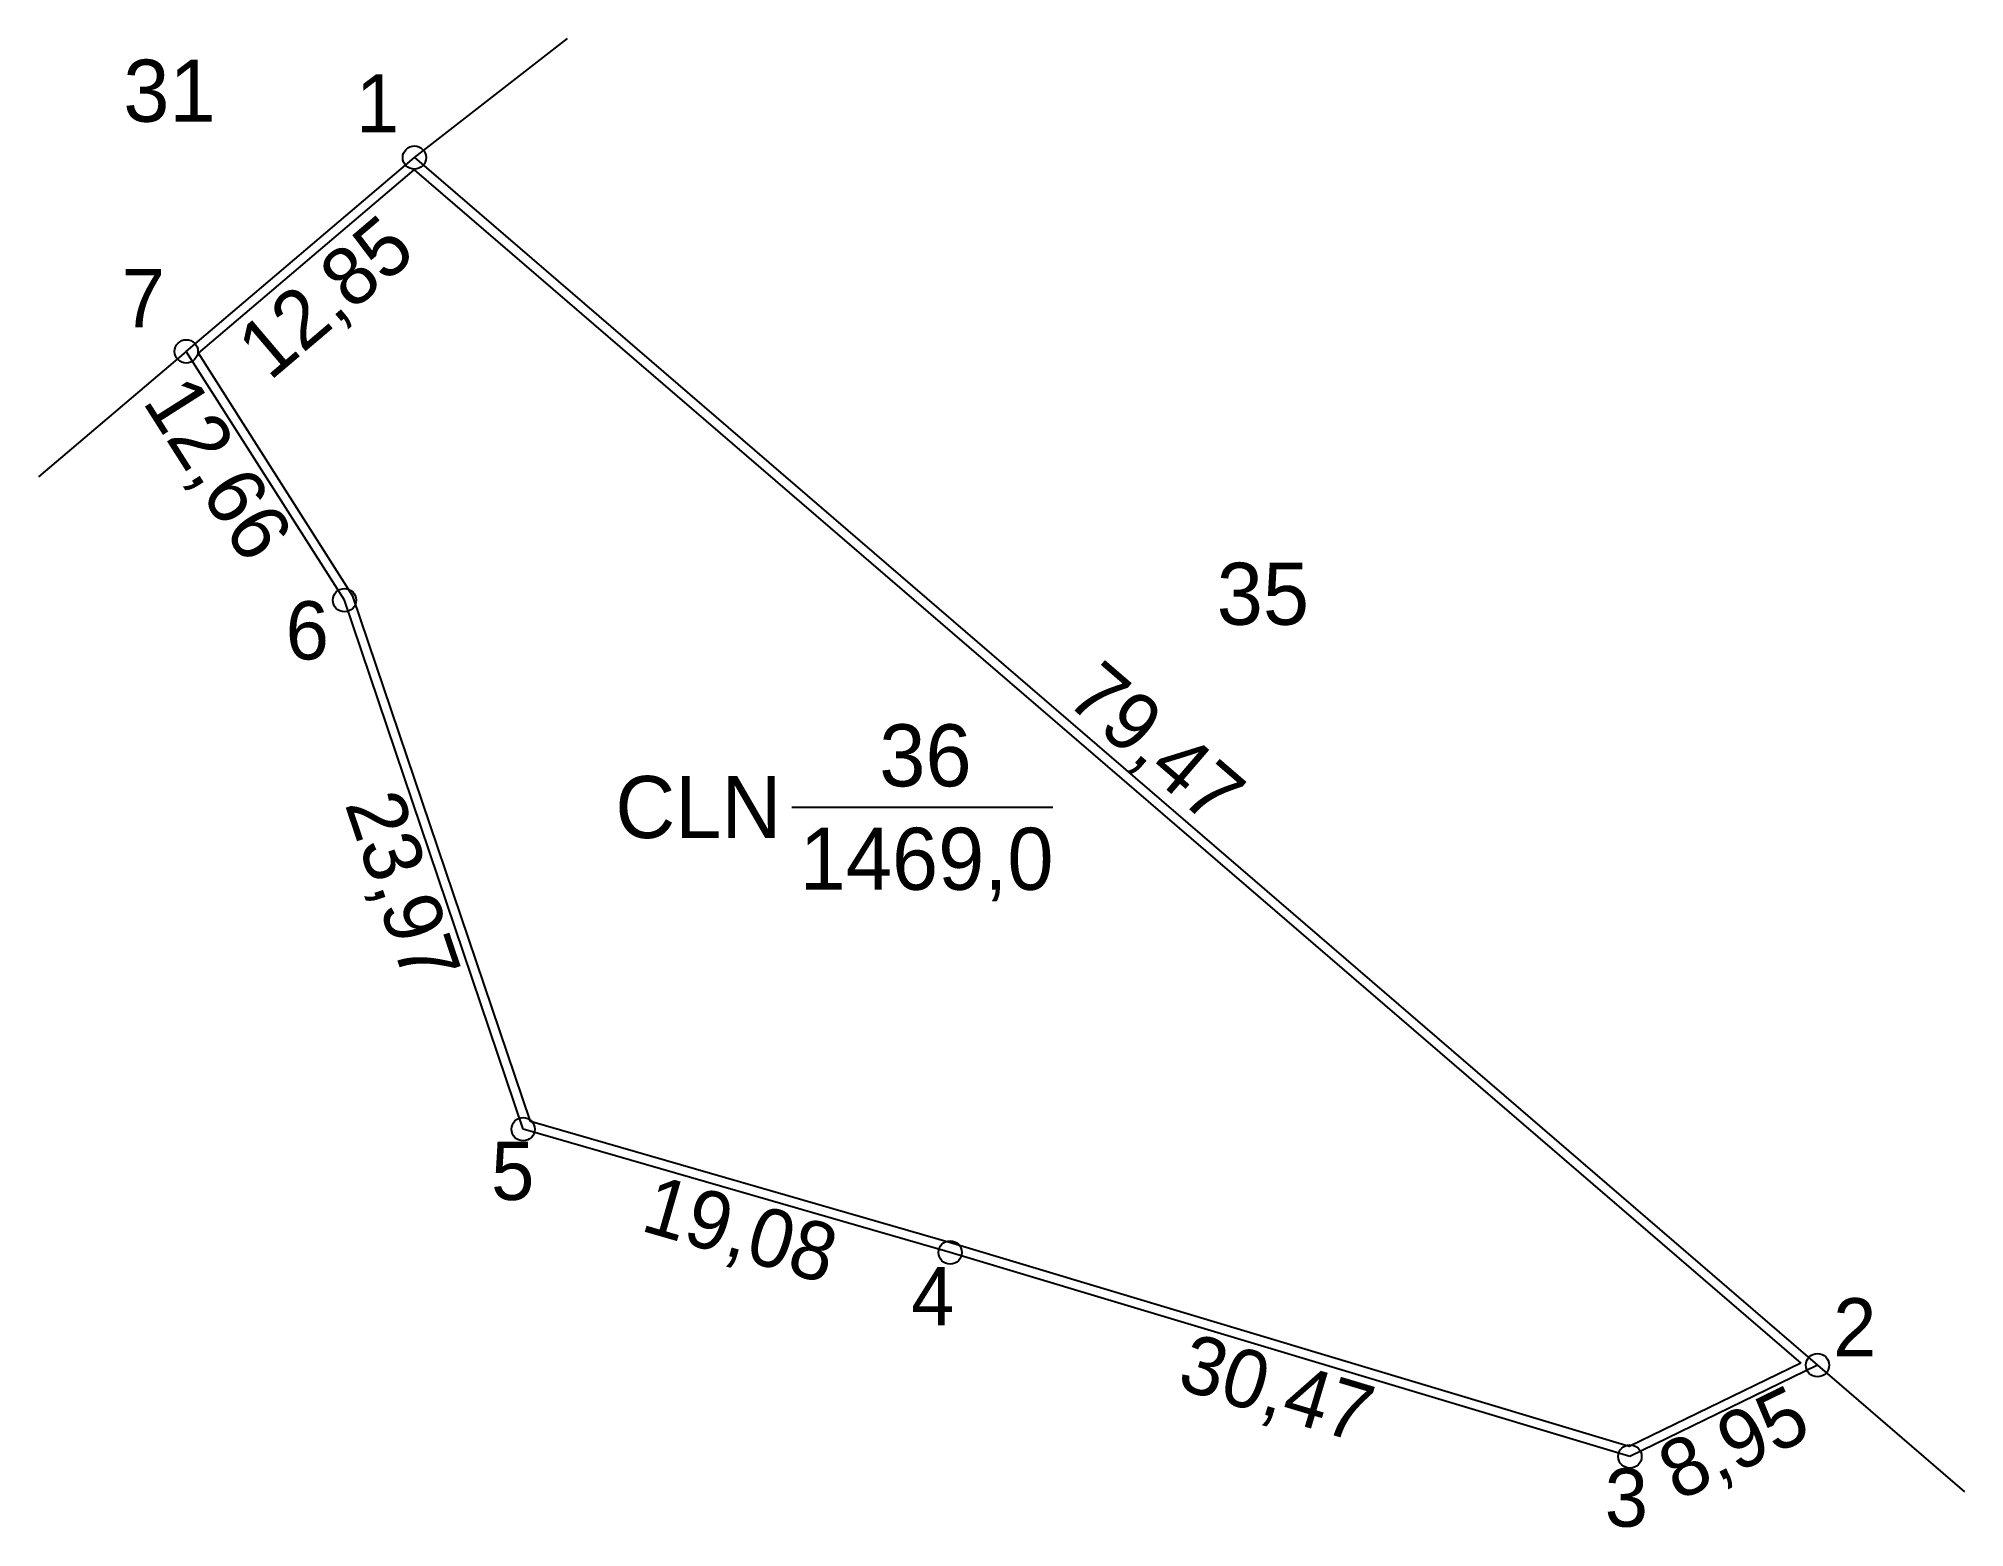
# Model space of a CAD drawing. Extents: x 553107.9 to 553190.5, y 1840608.2 to 1840672.1.
import ezdxf

# ---------------------------------------------------------------- set-up
doc = ezdxf.new("R2010")
doc.units = 0
for name, color, linetype in [('CanhThua', 7, 'Continuous'), ('ChieuDaiCanhThua', 7, 'Continuous'), ('Level 2', 7, 'Continuous'), ('MocDinhThua', 7, 'Continuous'), ('NhanDiaChinhThua', 7, 'Continuous'), ('NhanTuCan', 7, 'Continuous'), ('RauThua', 7, 'Continuous'), ('SoHieuDinhThua', 7, 'Continuous')]:
    doc.layers.add(name, color=color, linetype=linetype)

msp = doc.modelspace()

# ---------------------------------------------------------------- linework, layer by layer
at = {"layer": 'CanhThua'}
for p, q in [((553114.21, 1840658.68), (553124, 1840667)), ((553124, 1840667), (553184.23, 1840615.16)), ((553121, 1840648), (553114.21, 1840658.68)), ((553128.67, 1840625.29), (553121, 1840648)), ((553147, 1840620), (553128.67, 1840625.29)), ((553176.18, 1840611.24), (553147, 1840620)), ((553184.23, 1840615.16), (553176.18, 1840611.24))]:
    msp.add_line(p, q, dxfattribs=at)
at = {"layer": 'Level 2'}
msp.add_lwpolyline([(553183.508, 1840615.253), (553176.145, 1840611.668), (553147.113, 1840620.384), (553128.982, 1840625.616), (553121.363, 1840648.174), (553114.734, 1840658.601), (553123.998, 1840666.474)], close=True, dxfattribs=at)
at = {"layer": 'MocDinhThua'}
for centre in [(553124, 1840667), (553114.21, 1840658.68), (553121, 1840648), (553128.67, 1840625.29), (553147, 1840620), (553184.23, 1840615.16), (553176.18, 1840611.24)]:
    msp.add_circle(centre, 0.5, dxfattribs=at)
at = {"layer": 'NhanDiaChinhThua'}
msp.add_line((553140.2, 1840639.12), (553151.4, 1840639.12), dxfattribs=at)
at = {"layer": 'RauThua'}
for p, q in [((553124, 1840667), (553130.571, 1840672.111)), ((553114.21, 1840658.68), (553107.867, 1840653.288)), ((553184.23, 1840615.16), (553190.539, 1840609.728))]:
    msp.add_line(p, q, dxfattribs=at)

# ---------------------------------------------------------------- texts
at = {"layer": 'ChieuDaiCanhThua'}
for s, rotation, p in [('12,85', 40.35944, (553117.791, 1840657.376)), ('12,66', 302.44689, (553112.298, 1840656.526)), ('79,47', 319.2814, (553151.885, 1840643.647)), ('23,97', 288.66171, (553121, 1840639.252)), ('19,08', 343.90197, (553133.645, 1840620.957)), ('30,47', 343.28995, (553156.665, 1840614.187)), ('8,95', 25.96407, (553178.242, 1840609.297))]:
    msp.add_text(s, height=2.4975, rotation=rotation, dxfattribs=at).set_placement(p)
at = {"layer": 'NhanDiaChinhThua'}
for s, p in [('36', (553143.958, 1840640.008)), ('CLN', (553132.625, 1840637.788)), ('1469,0', (553140.54, 1840635.568))]:
    msp.add_text(s, height=2.664, dxfattribs=at).set_placement(p)
at = {"layer": 'NhanTuCan'}
for s, p in [('31', (553111.506, 1840668.539)), ('35', (553158.443, 1840646.944))]:
    msp.add_text(s, height=2.664, dxfattribs=at).set_placement(p)
at = {"layer": 'SoHieuDinhThua'}
for s, p in [('1', (553121.494, 1840668.079)), ('7', (553111.432, 1840659.717)), ('6', (553118.476, 1840645.457)), ('5', (553127.294, 1840622.252)), ('4', (553145.322, 1840616.873)), ('2', (553184.901, 1840615.538)), ('3', (553175.098, 1840608.228))]:
    msp.add_text(s, height=2.497, dxfattribs=at).set_placement(p)

doc.saveas('drawing.dxf')
